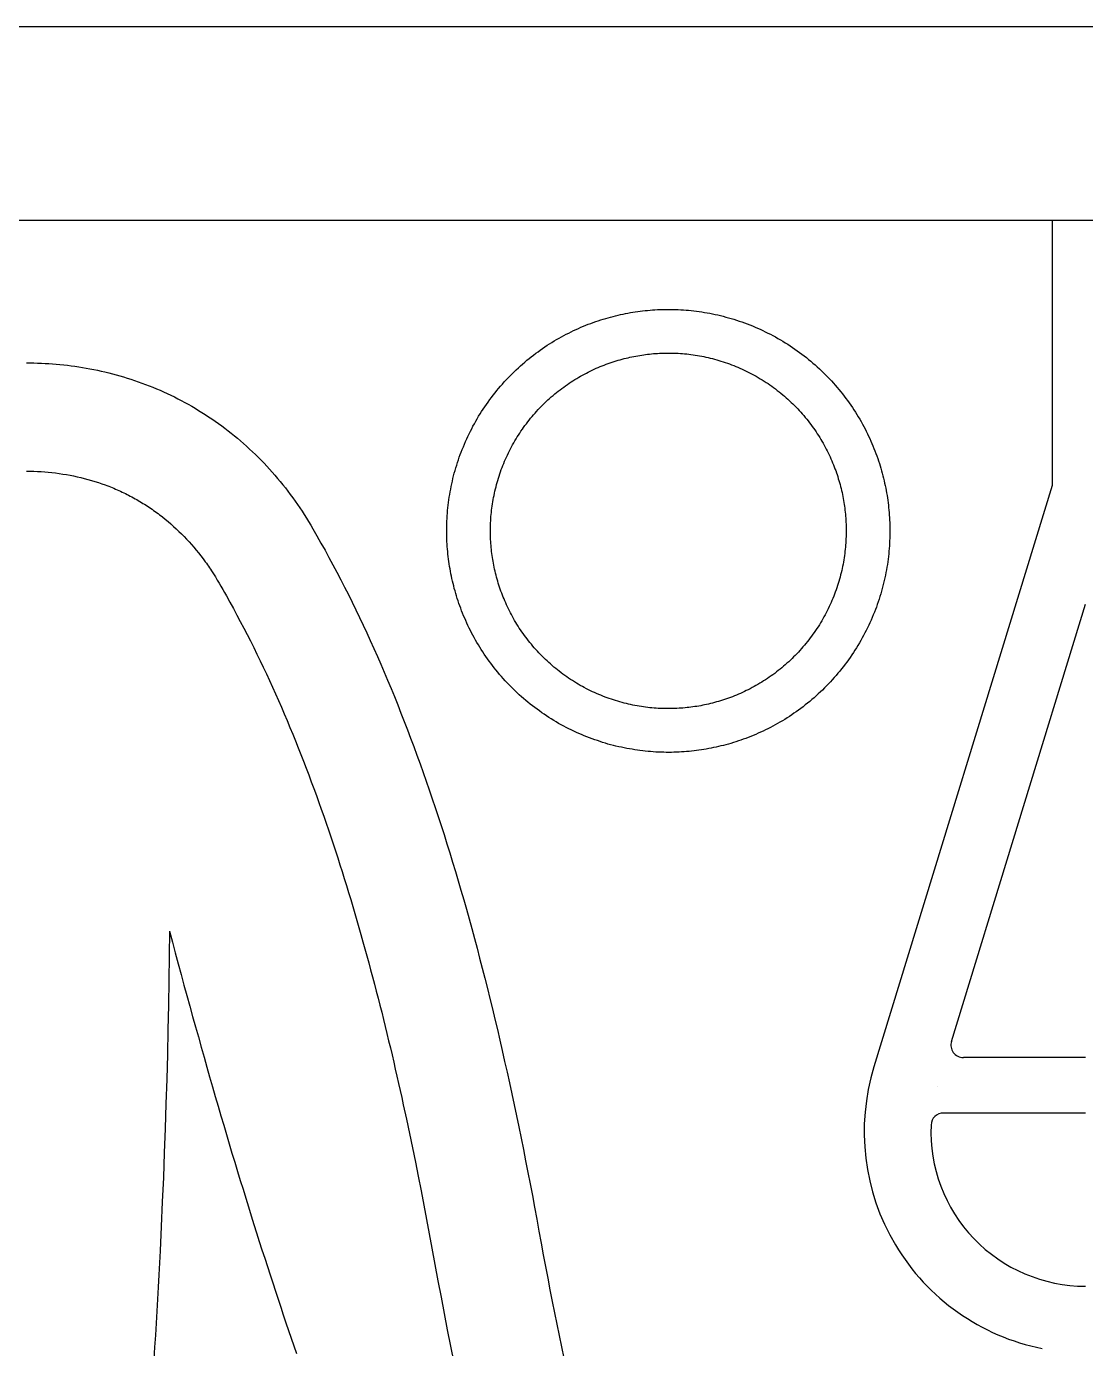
# Model space of a CAD drawing. Extents: x -111 to 2985, y -118 to 122.
# Drawn here: x -63.5 to -47.76, y 21.54 to 41.2 of the extents above; entities that cross this region are included whole.
import ezdxf

# ---------------------------------------------------------------- set-up
doc = ezdxf.new("R2010")
doc.units = 0
doc.layers.add('LAYER_03', color=5, linetype='CONTINUOUS')

msp = doc.modelspace()

# ---------------------------------------------------------------- linework, layer by layer
at = {"layer": 'LAYER_03'}
for points in [[(-79.245, 41.2), (-16.271, 41.2)], [(-79.245, 38.321), (-16.271, 38.321)], [(-48.254, 38.321), (-48.254, 34.374), (-50.904, 25.73)], [(-63.501, 36.197), (-63.446, 36.197), (-63.391, 36.196), (-63.336, 36.195), (-63.28, 36.193), (-63.225, 36.19), (-63.17, 36.187), (-63.114, 36.183), (-63.058, 36.178), (-63.003, 36.173), (-62.947, 36.168), (-62.891, 36.161), (-62.836, 36.154), (-62.78, 36.147), (-62.724, 36.138), (-62.668, 36.13), (-62.613, 36.12), (-62.557, 36.11), (-62.501, 36.099), (-62.446, 36.088), (-62.39, 36.075), (-62.334, 36.063), (-62.279, 36.049), (-62.224, 36.035), (-62.168, 36.02), (-62.113, 36.005), (-62.058, 35.989), (-62.003, 35.972), (-61.948, 35.954), (-61.893, 35.936), (-61.839, 35.917), (-61.784, 35.897), (-61.73, 35.877), (-61.676, 35.856), (-61.622, 35.835), (-61.568, 35.812), (-61.515, 35.789), (-61.462, 35.766), (-61.409, 35.741), (-61.356, 35.716), (-61.303, 35.691), (-61.251, 35.664), (-61.199, 35.637), (-61.147, 35.609), (-61.096, 35.581), (-61.044, 35.552), (-60.993, 35.522), (-60.943, 35.491), (-60.893, 35.46), (-60.843, 35.428), (-60.793, 35.396), (-60.744, 35.363), (-60.695, 35.329), (-60.647, 35.295), (-60.598, 35.26), (-60.551, 35.224), (-60.503, 35.188), (-60.456, 35.151), (-60.41, 35.113), (-60.364, 35.075), (-60.318, 35.036), (-60.273, 34.997), (-60.228, 34.957), (-60.184, 34.916), (-60.14, 34.875), (-60.097, 34.833), (-60.054, 34.791), (-60.011, 34.748), (-59.97, 34.704), (-59.928, 34.66), (-59.887, 34.616), (-59.847, 34.571), (-59.807, 34.525), (-59.768, 34.479), (-59.729, 34.432), (-59.691, 34.385), (-59.653, 34.337), (-59.616, 34.289), (-59.579, 34.241), (-59.543, 34.192), (-59.507, 34.142), (-59.473, 34.092), (-59.438, 34.042), (-59.404, 33.991), (-59.371, 33.94), (-59.339, 33.888), (-59.307, 33.836), (-59.275, 33.783), (-59.244, 33.73), (-59.183, 33.624), (-59.123, 33.517), (-59.063, 33.41), (-59.004, 33.302), (-58.945, 33.193), (-58.887, 33.083), (-58.83, 32.973), (-58.773, 32.862), (-58.716, 32.751), (-58.661, 32.638), (-58.605, 32.525), (-58.551, 32.412), (-58.497, 32.297), (-58.443, 32.182), (-58.39, 32.066), (-58.337, 31.95), (-58.285, 31.832), (-58.233, 31.714), (-58.182, 31.595), (-58.132, 31.476), (-58.082, 31.355), (-58.032, 31.234), (-57.983, 31.112), (-57.934, 30.989), (-57.885, 30.866), (-57.837, 30.742), (-57.79, 30.616), (-57.743, 30.49), (-57.696, 30.363), (-57.65, 30.236), (-57.604, 30.107), (-57.559, 29.978), (-57.514, 29.848), (-57.469, 29.716), (-57.425, 29.584), (-57.381, 29.451), (-57.337, 29.318), (-57.294, 29.183), (-57.251, 29.047), (-57.209, 28.911), (-57.167, 28.773), (-57.125, 28.635), (-57.084, 28.495), (-57.043, 28.355), (-57.002, 28.213), (-56.962, 28.071), (-56.922, 27.928), (-56.882, 27.783), (-56.842, 27.638), (-56.803, 27.492), (-56.765, 27.344), (-56.726, 27.196), (-56.688, 27.046), (-56.65, 26.895), (-56.612, 26.744), (-56.575, 26.591), (-56.538, 26.437), (-56.501, 26.282), (-56.465, 26.126), (-56.429, 25.969), (-56.393, 25.81), (-56.357, 25.65), (-56.322, 25.49), (-56.286, 25.328), (-56.252, 25.164), (-56.217, 25), (-56.183, 24.834), (-56.148, 24.667), (-56.114, 24.499), (-56.081, 24.33), (-56.047, 24.159), (-56.014, 23.987), (-55.981, 23.814), (-55.949, 23.639), (-55.916, 23.463), (-55.884, 23.285), (-55.851, 23.108), (-55.819, 22.932), (-55.786, 22.757), (-55.753, 22.584), (-55.72, 22.411), (-55.686, 22.239), (-55.652, 22.069), (-55.618, 21.899), (-55.584, 21.731), (-55.549, 21.563), (-55.515, 21.397)], [(-63.501, 34.586), (-63.447, 34.586), (-63.393, 34.585), (-63.338, 34.583), (-63.284, 34.58), (-63.23, 34.576), (-63.176, 34.571), (-63.122, 34.566), (-63.068, 34.56), (-63.014, 34.552), (-62.96, 34.544), (-62.906, 34.536), (-62.853, 34.526), (-62.8, 34.515), (-62.747, 34.504), (-62.694, 34.492), (-62.641, 34.478), (-62.588, 34.464), (-62.536, 34.449), (-62.484, 34.434), (-62.432, 34.417), (-62.381, 34.4), (-62.33, 34.381), (-62.304, 34.372), (-62.279, 34.362), (-62.254, 34.352), (-62.229, 34.342), (-62.203, 34.332), (-62.178, 34.321), (-62.154, 34.31), (-62.129, 34.299), (-62.104, 34.288), (-62.079, 34.276), (-62.055, 34.265), (-62.03, 34.253), (-62.006, 34.241), (-61.982, 34.228), (-61.958, 34.216), (-61.934, 34.203), (-61.91, 34.19), (-61.886, 34.177), (-61.862, 34.164), (-61.839, 34.15), (-61.815, 34.136), (-61.792, 34.122), (-61.769, 34.108), (-61.746, 34.094), (-61.723, 34.079), (-61.7, 34.064), (-61.678, 34.049), (-61.655, 34.034), (-61.633, 34.019), (-61.611, 34.003), (-61.588, 33.987), (-61.566, 33.971), (-61.545, 33.955), (-61.523, 33.939), (-61.501, 33.922), (-61.48, 33.906), (-61.438, 33.872), (-61.396, 33.837), (-61.355, 33.801), (-61.314, 33.765), (-61.274, 33.729), (-61.235, 33.691), (-61.196, 33.653), (-61.158, 33.615), (-61.12, 33.575), (-61.083, 33.535), (-61.047, 33.495), (-61.011, 33.454), (-60.976, 33.412), (-60.942, 33.37), (-60.908, 33.327), (-60.876, 33.284), (-60.843, 33.24), (-60.827, 33.218), (-60.812, 33.196), (-60.796, 33.174), (-60.781, 33.151), (-60.766, 33.129), (-60.751, 33.106), (-60.722, 33.06), (-60.693, 33.014), (-60.665, 32.968), (-60.637, 32.921), (-60.61, 32.874), (-60.583, 32.827), (-60.556, 32.78), (-60.529, 32.732), (-60.476, 32.637), (-60.424, 32.542), (-60.373, 32.446), (-60.322, 32.35), (-60.271, 32.254), (-60.221, 32.158), (-60.172, 32.061), (-60.123, 31.964), (-60.075, 31.866), (-60.028, 31.768), (-59.981, 31.67), (-59.935, 31.572), (-59.889, 31.473), (-59.844, 31.374), (-59.8, 31.275), (-59.756, 31.176), (-59.712, 31.076), (-59.669, 30.977), (-59.627, 30.877), (-59.585, 30.776), (-59.543, 30.676), (-59.502, 30.575), (-59.462, 30.474), (-59.422, 30.373), (-59.382, 30.272), (-59.343, 30.171), (-59.305, 30.069), (-59.267, 29.967), (-59.229, 29.865), (-59.192, 29.763), (-59.155, 29.661), (-59.119, 29.559), (-59.083, 29.456), (-59.047, 29.353), (-59.012, 29.251), (-58.977, 29.148), (-58.943, 29.044), (-58.909, 28.941), (-58.875, 28.838), (-58.842, 28.734), (-58.809, 28.631), (-58.777, 28.527), (-58.745, 28.423), (-58.713, 28.319), (-58.681, 28.215), (-58.65, 28.111), (-58.619, 28.007), (-58.589, 27.903), (-58.559, 27.798), (-58.529, 27.694), (-58.499, 27.589), (-58.47, 27.485), (-58.441, 27.38), (-58.413, 27.275), (-58.385, 27.17), (-58.357, 27.065), (-58.329, 26.96), (-58.302, 26.855), (-58.274, 26.75), (-58.248, 26.644), (-58.221, 26.539), (-58.195, 26.433), (-58.169, 26.328), (-58.143, 26.222), (-58.117, 26.117), (-58.092, 26.011), (-58.067, 25.905), (-58.042, 25.8), (-58.018, 25.694), (-57.994, 25.588), (-57.97, 25.482), (-57.946, 25.376), (-57.922, 25.27), (-57.899, 25.164), (-57.853, 24.951), (-57.808, 24.739), (-57.763, 24.526), (-57.72, 24.313), (-57.677, 24.1), (-57.635, 23.886), (-57.594, 23.673), (-57.554, 23.459), (-57.514, 23.246), (-57.475, 23.032), (-57.431, 22.789), (-57.385, 22.546), (-57.339, 22.303), (-57.293, 22.06), (-57.245, 21.817), (-57.196, 21.575), (-57.147, 21.333)], [(-49.752, 26.107), (-47.758, 32.609)], [(-61.375, 27.747), (-61.379, 27.38), (-61.384, 27.012), (-61.39, 26.645), (-61.398, 26.278), (-61.406, 25.911), (-61.416, 25.544), (-61.427, 25.178), (-61.439, 24.812), (-61.452, 24.447), (-61.466, 24.082), (-61.482, 23.719), (-61.498, 23.356), (-61.516, 22.994), (-61.534, 22.634), (-61.544, 22.454), (-61.554, 22.275), (-61.564, 22.096), (-61.574, 21.917), (-61.585, 21.738), (-61.596, 21.56), (-61.607, 21.383)], [(-61.375, 27.747), (-61.332, 27.584), (-61.289, 27.422), (-61.246, 27.261), (-61.202, 27.102), (-61.16, 26.944), (-61.117, 26.787), (-61.074, 26.632), (-61.031, 26.477), (-60.989, 26.324), (-60.946, 26.173), (-60.904, 26.022), (-60.862, 25.873), (-60.82, 25.725), (-60.778, 25.578), (-60.736, 25.432), (-60.694, 25.288), (-60.652, 25.144), (-60.611, 25.002), (-60.569, 24.861), (-60.528, 24.722), (-60.487, 24.583), (-60.446, 24.445), (-60.405, 24.309), (-60.364, 24.174), (-60.323, 24.04), (-60.282, 23.907), (-60.241, 23.775), (-60.201, 23.644), (-60.16, 23.514), (-60.12, 23.385), (-60.08, 23.258), (-60.04, 23.131), (-60, 23.006), (-59.96, 22.881), (-59.92, 22.758), (-59.88, 22.636), (-59.841, 22.514), (-59.801, 22.394), (-59.762, 22.274), (-59.722, 22.156), (-59.683, 22.039), (-59.644, 21.922), (-59.605, 21.807), (-59.566, 21.692), (-59.527, 21.579), (-59.489, 21.466)], [(-47.758, 25.866), (-49.574, 25.866)], [(-49.956, 25.44), (-49.956, 25.44)]]:
    msp.add_lwpolyline(points, dxfattribs=at)
for points in [[(-57.222, 33.244), (-57.227, 33.28), (-57.232, 33.316), (-57.236, 33.353), (-57.239, 33.39), (-57.243, 33.427), (-57.246, 33.464), (-57.248, 33.501), (-57.25, 33.539), (-57.252, 33.576), (-57.253, 33.614), (-57.254, 33.652), (-57.254, 33.691), (-57.254, 33.729), (-57.253, 33.767), (-57.252, 33.806), (-57.251, 33.845), (-57.249, 33.884), (-57.246, 33.923), (-57.243, 33.962), (-57.24, 34.001), (-57.236, 34.04), (-57.232, 34.08), (-57.227, 34.119), (-57.222, 34.159), (-57.216, 34.198), (-57.209, 34.238), (-57.203, 34.278), (-57.195, 34.318), (-57.187, 34.357), (-57.179, 34.397), (-57.17, 34.437), (-57.161, 34.476), (-57.151, 34.516), (-57.141, 34.556), (-57.13, 34.596), (-57.118, 34.635), (-57.106, 34.675), (-57.094, 34.714), (-57.081, 34.754), (-57.067, 34.793), (-57.053, 34.832), (-57.038, 34.871), (-57.023, 34.91), (-57.007, 34.949), (-56.991, 34.988), (-56.975, 35.026), (-56.957, 35.065), (-56.94, 35.103), (-56.921, 35.141), (-56.903, 35.179), (-56.883, 35.217), (-56.864, 35.254), (-56.843, 35.291), (-56.823, 35.328), (-56.801, 35.365), (-56.78, 35.402), (-56.757, 35.438), (-56.735, 35.474), (-56.712, 35.51), (-56.688, 35.545), (-56.664, 35.58), (-56.639, 35.615), (-56.614, 35.65), (-56.589, 35.684), (-56.563, 35.718), (-56.536, 35.751), (-56.51, 35.784), (-56.483, 35.817), (-56.455, 35.85), (-56.427, 35.882), (-56.398, 35.913), (-56.37, 35.945), (-56.341, 35.976), (-56.311, 36.006), (-56.281, 36.036), (-56.251, 36.066), (-56.22, 36.095), (-56.189, 36.124), (-56.158, 36.152), (-56.126, 36.18), (-56.094, 36.208), (-56.062, 36.235), (-56.03, 36.261), (-55.997, 36.288), (-55.964, 36.313), (-55.93, 36.339), (-55.897, 36.363), (-55.863, 36.388), (-55.829, 36.411), (-55.794, 36.435), (-55.76, 36.458), (-55.725, 36.48), (-55.69, 36.502), (-55.655, 36.523), (-55.62, 36.544), (-55.584, 36.564), (-55.549, 36.584), (-55.513, 36.604), (-55.477, 36.623), (-55.441, 36.641), (-55.405, 36.659), (-55.368, 36.677), (-55.332, 36.693), (-55.295, 36.71), (-55.259, 36.726), (-55.222, 36.741), (-55.185, 36.756), (-55.149, 36.771), (-55.112, 36.785), (-55.075, 36.798), (-55.038, 36.811), (-55.001, 36.824), (-54.964, 36.836), (-54.928, 36.847), (-54.891, 36.859), (-54.854, 36.869), (-54.817, 36.879), (-54.78, 36.889), (-54.743, 36.898), (-54.707, 36.907), (-54.67, 36.915), (-54.633, 36.923), (-54.597, 36.931), (-54.56, 36.938), (-54.524, 36.944), (-54.488, 36.95), (-54.451, 36.956), (-54.415, 36.961), (-54.379, 36.966), (-54.343, 36.97), (-54.306, 36.974), (-54.269, 36.978), (-54.232, 36.981), (-54.195, 36.984), (-54.158, 36.987), (-54.12, 36.989), (-54.083, 36.99), (-54.045, 36.992), (-54.007, 36.992), (-53.968, 36.993), (-53.93, 36.993), (-53.892, 36.992), (-53.853, 36.991), (-53.814, 36.989), (-53.775, 36.987), (-53.736, 36.985), (-53.697, 36.982), (-53.658, 36.979), (-53.619, 36.975), (-53.579, 36.971), (-53.54, 36.966), (-53.5, 36.96), (-53.461, 36.955), (-53.421, 36.948), (-53.381, 36.941), (-53.342, 36.934), (-53.302, 36.926), (-53.262, 36.918), (-53.222, 36.909), (-53.183, 36.9), (-53.143, 36.89), (-53.103, 36.879), (-53.064, 36.868), (-53.024, 36.857), (-52.984, 36.845), (-52.945, 36.832), (-52.905, 36.819), (-52.866, 36.806), (-52.827, 36.792), (-52.788, 36.777), (-52.749, 36.762), (-52.71, 36.746), (-52.671, 36.73), (-52.633, 36.713), (-52.594, 36.696), (-52.556, 36.678), (-52.518, 36.66), (-52.48, 36.641), (-52.442, 36.622), (-52.405, 36.602), (-52.368, 36.582), (-52.331, 36.561), (-52.294, 36.54), (-52.257, 36.518), (-52.221, 36.496), (-52.185, 36.473), (-52.149, 36.45), (-52.114, 36.427), (-52.079, 36.403), (-52.044, 36.378), (-52.009, 36.353), (-51.975, 36.327), (-51.941, 36.302), (-51.908, 36.275), (-51.875, 36.248), (-51.842, 36.221), (-51.81, 36.194), (-51.777, 36.166), (-51.746, 36.137), (-51.714, 36.108), (-51.684, 36.079), (-51.653, 36.05), (-51.623, 36.02), (-51.593, 35.989), (-51.564, 35.959), (-51.535, 35.928), (-51.507, 35.897), (-51.479, 35.865), (-51.451, 35.833), (-51.424, 35.801), (-51.398, 35.768), (-51.371, 35.735), (-51.346, 35.702), (-51.321, 35.669), (-51.296, 35.635), (-51.271, 35.602), (-51.248, 35.567), (-51.224, 35.533), (-51.201, 35.499), (-51.179, 35.464), (-51.157, 35.429), (-51.136, 35.394), (-51.115, 35.358), (-51.095, 35.323), (-51.075, 35.287), (-51.055, 35.251), (-51.036, 35.216), (-51.018, 35.179), (-51, 35.143), (-50.983, 35.107), (-50.966, 35.071), (-50.949, 35.034), (-50.933, 34.998), (-50.918, 34.961), (-50.903, 34.924), (-50.888, 34.887), (-50.874, 34.851), (-50.861, 34.814), (-50.848, 34.777), (-50.835, 34.74), (-50.823, 34.703), (-50.812, 34.666), (-50.801, 34.629), (-50.79, 34.593), (-50.78, 34.556), (-50.77, 34.519), (-50.761, 34.482), (-50.752, 34.445), (-50.744, 34.409), (-50.736, 34.372), (-50.728, 34.336), (-50.722, 34.299), (-50.715, 34.263), (-50.709, 34.226), (-50.703, 34.19), (-50.698, 34.154), (-50.693, 34.118), (-50.689, 34.082), (-50.685, 34.045), (-50.681, 34.008), (-50.678, 33.971), (-50.675, 33.934), (-50.672, 33.897), (-50.67, 33.859), (-50.669, 33.821), (-50.667, 33.783), (-50.667, 33.745), (-50.666, 33.707), (-50.666, 33.669), (-50.667, 33.63), (-50.668, 33.592), (-50.67, 33.553), (-50.672, 33.514), (-50.674, 33.475), (-50.677, 33.436), (-50.68, 33.397), (-50.684, 33.357), (-50.688, 33.318), (-50.693, 33.278), (-50.699, 33.239), (-50.704, 33.199), (-50.711, 33.16), (-50.718, 33.12), (-50.725, 33.08), (-50.733, 33.041), (-50.741, 33.001), (-50.75, 32.961), (-50.759, 32.921), (-50.769, 32.882), (-50.78, 32.842), (-50.791, 32.802), (-50.802, 32.763), (-50.814, 32.723), (-50.827, 32.684), (-50.84, 32.644), (-50.853, 32.605), (-50.867, 32.566), (-50.882, 32.527), (-50.897, 32.488), (-50.913, 32.449), (-50.929, 32.41), (-50.946, 32.371), (-50.963, 32.333), (-50.981, 32.295), (-50.999, 32.257), (-51.018, 32.219), (-51.037, 32.181), (-51.057, 32.144), (-51.077, 32.106), (-51.098, 32.069), (-51.119, 32.033), (-51.141, 31.996), (-51.163, 31.96), (-51.186, 31.924), (-51.209, 31.888), (-51.232, 31.853), (-51.257, 31.818), (-51.281, 31.783), (-51.306, 31.748), (-51.332, 31.714), (-51.357, 31.68), (-51.384, 31.647), (-51.411, 31.614), (-51.438, 31.581), (-51.465, 31.548), (-51.493, 31.516), (-51.522, 31.484), (-51.551, 31.453), (-51.58, 31.422), (-51.609, 31.392), (-51.639, 31.362), (-51.67, 31.332), (-51.7, 31.303), (-51.731, 31.274), (-51.762, 31.246), (-51.794, 31.218), (-51.826, 31.19), (-51.858, 31.163), (-51.891, 31.136), (-51.924, 31.11), (-51.957, 31.084), (-51.99, 31.059), (-52.024, 31.034), (-52.058, 31.01), (-52.092, 30.986), (-52.126, 30.963), (-52.16, 30.94), (-52.195, 30.918), (-52.23, 30.896), (-52.265, 30.875), (-52.301, 30.854), (-52.336, 30.833), (-52.372, 30.813), (-52.408, 30.794), (-52.443, 30.775), (-52.48, 30.757), (-52.516, 30.739), (-52.552, 30.721), (-52.588, 30.704), (-52.625, 30.688), (-52.661, 30.672), (-52.698, 30.656), (-52.735, 30.642), (-52.772, 30.627), (-52.808, 30.613), (-52.845, 30.6), (-52.882, 30.587), (-52.919, 30.574), (-52.956, 30.562), (-52.993, 30.55), (-53.03, 30.539), (-53.067, 30.529), (-53.103, 30.518), (-53.14, 30.509), (-53.177, 30.5), (-53.214, 30.491), (-53.25, 30.482), (-53.287, 30.475), (-53.324, 30.467), (-53.36, 30.46), (-53.396, 30.454), (-53.433, 30.448), (-53.469, 30.442), (-53.505, 30.437), (-53.541, 30.432), (-53.577, 30.427), (-53.614, 30.423), (-53.651, 30.42), (-53.688, 30.416), (-53.725, 30.414), (-53.762, 30.411), (-53.8, 30.409), (-53.838, 30.407), (-53.876, 30.406), (-53.914, 30.405), (-53.952, 30.405), (-53.99, 30.405), (-54.029, 30.406), (-54.067, 30.407), (-54.106, 30.408), (-54.145, 30.41), (-54.184, 30.413), (-54.223, 30.416), (-54.262, 30.419), (-54.302, 30.423), (-54.341, 30.427), (-54.381, 30.432), (-54.42, 30.437), (-54.46, 30.443), (-54.499, 30.45), (-54.539, 30.456), (-54.579, 30.464), (-54.618, 30.472), (-54.658, 30.48), (-54.698, 30.489), (-54.738, 30.498), (-54.777, 30.508), (-54.817, 30.519), (-54.857, 30.529), (-54.896, 30.541), (-54.936, 30.553), (-54.975, 30.565), (-55.015, 30.579), (-55.054, 30.592), (-55.093, 30.606), (-55.132, 30.621), (-55.171, 30.636), (-55.21, 30.652), (-55.249, 30.668), (-55.288, 30.684), (-55.326, 30.702), (-55.364, 30.719), (-55.402, 30.738), (-55.44, 30.756), (-55.478, 30.776), (-55.515, 30.795), (-55.553, 30.816), (-55.59, 30.836), (-55.626, 30.858), (-55.663, 30.879), (-55.699, 30.902), (-55.735, 30.924), (-55.771, 30.947), (-55.806, 30.971), (-55.841, 30.995), (-55.876, 31.02), (-55.911, 31.045), (-55.945, 31.07), (-55.979, 31.096), (-56.012, 31.123), (-56.046, 31.149), (-56.078, 31.177), (-56.111, 31.204), (-56.143, 31.232), (-56.175, 31.261), (-56.206, 31.289), (-56.237, 31.319), (-56.267, 31.348), (-56.297, 31.378), (-56.327, 31.408), (-56.356, 31.439), (-56.385, 31.47), (-56.414, 31.501), (-56.441, 31.533), (-56.469, 31.565), (-56.496, 31.597), (-56.523, 31.63), (-56.549, 31.662), (-56.575, 31.695), (-56.6, 31.729), (-56.625, 31.762), (-56.649, 31.796), (-56.673, 31.83), (-56.696, 31.865), (-56.719, 31.899), (-56.741, 31.934), (-56.763, 31.969), (-56.784, 32.004), (-56.805, 32.039), (-56.826, 32.075), (-56.846, 32.111), (-56.865, 32.146), (-56.884, 32.182), (-56.902, 32.218), (-56.92, 32.254), (-56.938, 32.291), (-56.955, 32.327), (-56.971, 32.364), (-56.987, 32.4), (-57.003, 32.437), (-57.018, 32.474), (-57.032, 32.51), (-57.046, 32.547), (-57.059, 32.584), (-57.073, 32.621), (-57.085, 32.658), (-57.097, 32.695), (-57.109, 32.731), (-57.12, 32.768), (-57.13, 32.805), (-57.141, 32.842), (-57.15, 32.879), (-57.159, 32.916), (-57.168, 32.952), (-57.177, 32.989), (-57.184, 33.026), (-57.192, 33.062), (-57.199, 33.099), (-57.205, 33.135), (-57.211, 33.171), (-57.217, 33.208)], [(-56.579, 33.334), (-56.583, 33.363), (-56.586, 33.392), (-56.589, 33.421), (-56.592, 33.451), (-56.595, 33.48), (-56.597, 33.51), (-56.599, 33.54), (-56.601, 33.57), (-56.602, 33.601), (-56.603, 33.631), (-56.604, 33.662), (-56.604, 33.692), (-56.604, 33.723), (-56.604, 33.754), (-56.603, 33.785), (-56.602, 33.816), (-56.6, 33.847), (-56.598, 33.879), (-56.596, 33.91), (-56.593, 33.942), (-56.59, 33.973), (-56.586, 34.005), (-56.582, 34.036), (-56.578, 34.068), (-56.574, 34.1), (-56.568, 34.132), (-56.563, 34.164), (-56.557, 34.195), (-56.551, 34.227), (-56.544, 34.259), (-56.537, 34.291), (-56.529, 34.323), (-56.521, 34.355), (-56.513, 34.387), (-56.504, 34.419), (-56.495, 34.45), (-56.485, 34.482), (-56.475, 34.514), (-56.465, 34.545), (-56.454, 34.577), (-56.443, 34.609), (-56.431, 34.64), (-56.419, 34.671), (-56.406, 34.702), (-56.393, 34.733), (-56.38, 34.764), (-56.366, 34.795), (-56.352, 34.826), (-56.337, 34.857), (-56.322, 34.887), (-56.307, 34.917), (-56.291, 34.947), (-56.275, 34.977), (-56.258, 35.007), (-56.241, 35.036), (-56.223, 35.066), (-56.206, 35.095), (-56.187, 35.124), (-56.169, 35.152), (-56.15, 35.181), (-56.13, 35.209), (-56.111, 35.237), (-56.091, 35.265), (-56.07, 35.292), (-56.049, 35.319), (-56.028, 35.346), (-56.007, 35.373), (-55.985, 35.399), (-55.963, 35.425), (-55.94, 35.451), (-55.917, 35.476), (-55.894, 35.502), (-55.871, 35.526), (-55.847, 35.551), (-55.823, 35.575), (-55.799, 35.599), (-55.774, 35.622), (-55.749, 35.645), (-55.724, 35.668), (-55.699, 35.691), (-55.673, 35.713), (-55.647, 35.735), (-55.621, 35.756), (-55.595, 35.777), (-55.568, 35.798), (-55.542, 35.818), (-55.515, 35.838), (-55.487, 35.857), (-55.46, 35.876), (-55.432, 35.895), (-55.405, 35.913), (-55.377, 35.931), (-55.349, 35.949), (-55.321, 35.966), (-55.292, 35.983), (-55.264, 35.999), (-55.235, 36.015), (-55.206, 36.031), (-55.178, 36.046), (-55.149, 36.061), (-55.12, 36.075), (-55.09, 36.089), (-55.061, 36.103), (-55.032, 36.116), (-55.003, 36.129), (-54.973, 36.141), (-54.944, 36.153), (-54.914, 36.165), (-54.885, 36.176), (-54.855, 36.187), (-54.826, 36.197), (-54.796, 36.207), (-54.766, 36.217), (-54.737, 36.226), (-54.707, 36.235), (-54.677, 36.244), (-54.648, 36.252), (-54.618, 36.26), (-54.589, 36.267), (-54.559, 36.274), (-54.53, 36.281), (-54.501, 36.287), (-54.471, 36.293), (-54.442, 36.299), (-54.413, 36.304), (-54.384, 36.309), (-54.355, 36.313), (-54.326, 36.317), (-54.297, 36.321), (-54.267, 36.325), (-54.238, 36.328), (-54.208, 36.331), (-54.179, 36.334), (-54.149, 36.336), (-54.119, 36.338), (-54.089, 36.34), (-54.058, 36.341), (-54.028, 36.342), (-53.998, 36.343), (-53.967, 36.343), (-53.936, 36.343), (-53.905, 36.342), (-53.874, 36.341), (-53.843, 36.34), (-53.812, 36.339), (-53.78, 36.337), (-53.749, 36.334), (-53.718, 36.332), (-53.686, 36.329), (-53.654, 36.325), (-53.623, 36.321), (-53.591, 36.317), (-53.559, 36.312), (-53.527, 36.307), (-53.495, 36.302), (-53.464, 36.296), (-53.432, 36.29), (-53.4, 36.283), (-53.368, 36.276), (-53.336, 36.268), (-53.304, 36.26), (-53.272, 36.252), (-53.24, 36.243), (-53.209, 36.234), (-53.177, 36.224), (-53.145, 36.214), (-53.114, 36.204), (-53.082, 36.193), (-53.051, 36.181), (-53.019, 36.17), (-52.988, 36.158), (-52.957, 36.145), (-52.926, 36.132), (-52.895, 36.119), (-52.864, 36.105), (-52.833, 36.091), (-52.802, 36.076), (-52.772, 36.061), (-52.742, 36.045), (-52.712, 36.03), (-52.682, 36.013), (-52.652, 35.997), (-52.623, 35.98), (-52.593, 35.962), (-52.564, 35.944), (-52.535, 35.926), (-52.507, 35.907), (-52.478, 35.888), (-52.45, 35.869), (-52.422, 35.849), (-52.394, 35.829), (-52.367, 35.809), (-52.34, 35.788), (-52.313, 35.767), (-52.286, 35.745), (-52.26, 35.724), (-52.234, 35.701), (-52.208, 35.679), (-52.183, 35.656), (-52.157, 35.633), (-52.133, 35.61), (-52.108, 35.586), (-52.084, 35.562), (-52.06, 35.538), (-52.037, 35.513), (-52.014, 35.488), (-51.991, 35.463), (-51.968, 35.438), (-51.946, 35.412), (-51.925, 35.386), (-51.903, 35.36), (-51.882, 35.334), (-51.862, 35.307), (-51.841, 35.28), (-51.821, 35.253), (-51.802, 35.226), (-51.783, 35.199), (-51.764, 35.171), (-51.746, 35.144), (-51.728, 35.116), (-51.71, 35.088), (-51.693, 35.059), (-51.676, 35.031), (-51.66, 35.003), (-51.644, 34.974), (-51.628, 34.945), (-51.613, 34.916), (-51.598, 34.887), (-51.584, 34.858), (-51.57, 34.829), (-51.556, 34.8), (-51.543, 34.771), (-51.53, 34.741), (-51.518, 34.712), (-51.506, 34.682), (-51.494, 34.653), (-51.483, 34.623), (-51.472, 34.594), (-51.462, 34.564), (-51.452, 34.535), (-51.442, 34.505), (-51.433, 34.475), (-51.424, 34.446), (-51.415, 34.416), (-51.407, 34.387), (-51.399, 34.357), (-51.392, 34.328), (-51.385, 34.298), (-51.378, 34.269), (-51.372, 34.239), (-51.366, 34.21), (-51.36, 34.181), (-51.355, 34.151), (-51.35, 34.122), (-51.346, 34.093), (-51.342, 34.064), (-51.338, 34.035), (-51.334, 34.006), (-51.331, 33.977), (-51.328, 33.947), (-51.325, 33.917), (-51.323, 33.888), (-51.321, 33.858), (-51.319, 33.828), (-51.318, 33.797), (-51.317, 33.767), (-51.316, 33.736), (-51.316, 33.706), (-51.316, 33.675), (-51.317, 33.644), (-51.318, 33.613), (-51.319, 33.582), (-51.32, 33.55), (-51.322, 33.519), (-51.325, 33.488), (-51.327, 33.456), (-51.33, 33.425), (-51.334, 33.393), (-51.338, 33.361), (-51.342, 33.33), (-51.347, 33.298), (-51.352, 33.266), (-51.357, 33.234), (-51.363, 33.202), (-51.37, 33.17), (-51.376, 33.139), (-51.383, 33.107), (-51.391, 33.075), (-51.399, 33.043), (-51.407, 33.011), (-51.416, 32.979), (-51.425, 32.947), (-51.435, 32.916), (-51.445, 32.884), (-51.455, 32.852), (-51.466, 32.821), (-51.478, 32.789), (-51.489, 32.758), (-51.501, 32.727), (-51.514, 32.695), (-51.527, 32.664), (-51.54, 32.633), (-51.554, 32.602), (-51.568, 32.572), (-51.583, 32.541), (-51.598, 32.511), (-51.614, 32.481), (-51.629, 32.451), (-51.646, 32.421), (-51.662, 32.391), (-51.679, 32.361), (-51.697, 32.332), (-51.715, 32.303), (-51.733, 32.274), (-51.752, 32.245), (-51.771, 32.217), (-51.79, 32.189), (-51.81, 32.161), (-51.83, 32.133), (-51.85, 32.106), (-51.871, 32.078), (-51.892, 32.052), (-51.914, 32.025), (-51.935, 31.999), (-51.958, 31.973), (-51.98, 31.947), (-52.003, 31.921), (-52.026, 31.896), (-52.049, 31.871), (-52.073, 31.847), (-52.097, 31.823), (-52.121, 31.799), (-52.146, 31.775), (-52.171, 31.752), (-52.196, 31.73), (-52.221, 31.707), (-52.247, 31.685), (-52.273, 31.663), (-52.299, 31.642), (-52.325, 31.621), (-52.352, 31.6), (-52.379, 31.58), (-52.406, 31.56), (-52.433, 31.541), (-52.46, 31.522), (-52.488, 31.503), (-52.516, 31.484), (-52.543, 31.467), (-52.571, 31.449), (-52.6, 31.432), (-52.628, 31.415), (-52.657, 31.399), (-52.685, 31.383), (-52.714, 31.367), (-52.743, 31.352), (-52.772, 31.337), (-52.801, 31.323), (-52.83, 31.309), (-52.859, 31.295), (-52.888, 31.282), (-52.918, 31.269), (-52.947, 31.257), (-52.977, 31.245), (-53.006, 31.233), (-53.036, 31.222), (-53.065, 31.211), (-53.095, 31.201), (-53.124, 31.191), (-53.154, 31.181), (-53.184, 31.172), (-53.213, 31.163), (-53.243, 31.154), (-53.272, 31.146), (-53.302, 31.138), (-53.331, 31.131), (-53.361, 31.124), (-53.39, 31.117), (-53.42, 31.111), (-53.449, 31.105), (-53.478, 31.099), (-53.508, 31.094), (-53.537, 31.089), (-53.566, 31.085), (-53.595, 31.08), (-53.624, 31.076), (-53.653, 31.073), (-53.682, 31.07), (-53.712, 31.067), (-53.742, 31.064), (-53.771, 31.062), (-53.801, 31.06), (-53.832, 31.058), (-53.862, 31.057), (-53.892, 31.056), (-53.923, 31.055), (-53.953, 31.055), (-53.984, 31.055), (-54.015, 31.056), (-54.046, 31.056), (-54.077, 31.058), (-54.109, 31.059), (-54.14, 31.061), (-54.171, 31.063), (-54.203, 31.066), (-54.234, 31.069), (-54.266, 31.073), (-54.298, 31.077), (-54.329, 31.081), (-54.361, 31.086), (-54.393, 31.091), (-54.425, 31.096), (-54.457, 31.102), (-54.489, 31.108), (-54.521, 31.115), (-54.552, 31.122), (-54.584, 31.13), (-54.616, 31.138), (-54.648, 31.146), (-54.68, 31.155), (-54.712, 31.164), (-54.743, 31.174), (-54.775, 31.184), (-54.807, 31.194), (-54.838, 31.205), (-54.87, 31.216), (-54.901, 31.228), (-54.932, 31.24), (-54.964, 31.253), (-54.995, 31.266), (-55.026, 31.279), (-55.057, 31.293), (-55.087, 31.307), (-55.118, 31.322), (-55.148, 31.337), (-55.178, 31.352), (-55.209, 31.368), (-55.238, 31.384), (-55.268, 31.401), (-55.298, 31.418), (-55.327, 31.436), (-55.356, 31.453), (-55.385, 31.472), (-55.414, 31.49), (-55.442, 31.509), (-55.47, 31.529), (-55.498, 31.548), (-55.526, 31.568), (-55.553, 31.589), (-55.581, 31.61), (-55.607, 31.631), (-55.634, 31.652), (-55.66, 31.674), (-55.686, 31.696), (-55.712, 31.719), (-55.738, 31.742), (-55.763, 31.765), (-55.788, 31.788), (-55.812, 31.812), (-55.836, 31.836), (-55.86, 31.86), (-55.884, 31.885), (-55.907, 31.91), (-55.93, 31.935), (-55.952, 31.96), (-55.974, 31.986), (-55.996, 32.012), (-56.017, 32.038), (-56.038, 32.064), (-56.059, 32.091), (-56.079, 32.117), (-56.099, 32.144), (-56.118, 32.172), (-56.137, 32.199), (-56.156, 32.227), (-56.175, 32.254), (-56.193, 32.282), (-56.21, 32.31), (-56.227, 32.338), (-56.244, 32.367), (-56.26, 32.395), (-56.276, 32.424), (-56.292, 32.453), (-56.307, 32.481), (-56.322, 32.51), (-56.336, 32.539), (-56.35, 32.569), (-56.364, 32.598), (-56.377, 32.627), (-56.39, 32.656), (-56.402, 32.686), (-56.414, 32.715), (-56.426, 32.745), (-56.437, 32.774), (-56.448, 32.804), (-56.458, 32.834), (-56.469, 32.863), (-56.478, 32.893), (-56.488, 32.922), (-56.496, 32.952), (-56.505, 32.982), (-56.513, 33.011), (-56.521, 33.041), (-56.528, 33.07), (-56.535, 33.1), (-56.542, 33.129), (-56.548, 33.159), (-56.554, 33.188), (-56.56, 33.217), (-56.565, 33.246), (-56.57, 33.275), (-56.575, 33.305)]]:
    msp.add_lwpolyline(points, close=True, dxfattribs=at)
for points in [[(-49.752, 26.107, 0.5043), (-49.574, 25.866)], [(-50.904, 25.73, 0.44388), (-48.403, 21.539)], [(-47.758, 25.041), (-49.87, 25.041, 0.401871), (-50.055, 24.863, 0.426665), (-47.758, 22.466)]]:
    msp.add_lwpolyline(points, format="xyb", dxfattribs=at)

doc.saveas('drawing.dxf')
